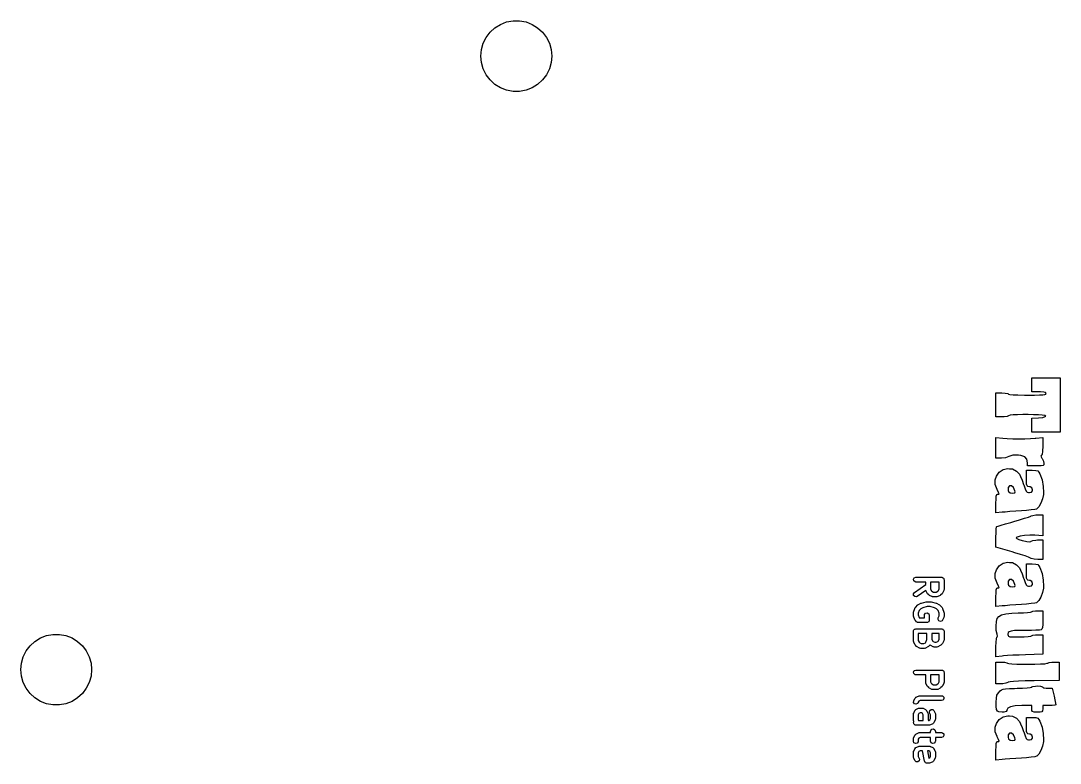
# Model space of a CAD drawing. Extents: x 2.46 to 9.92, y -4.54 to -2.21.
# Drawn here: x 8.644 to 9.915, y -3.114 to -2.207 of the extents above; entities that cross this region are included whole.
import ezdxf

# ---------------------------------------------------------------- set-up
doc = ezdxf.new("R2010")
doc.units = 0
doc.header["$MEASUREMENT"] = 0
doc.layers.add('BLACK', color=7, linetype='CONTINUOUS')

msp = doc.modelspace()

# ---------------------------------------------------------------- linework, layer by layer
at = {"layer": 'BLACK', "linetype": 'CONTINUOUS'}
for p, q in [((9.2307, -2.21123), (9.23815, -2.20835)), ((9.23815, -2.20835), (9.246, -2.20688)), ((9.246, -2.20688), (9.254, -2.20688)), ((9.254, -2.20688), (9.26185, -2.20835)), ((9.26185, -2.20835), (9.2693, -2.21123)), ((9.21318, -2.2272), (9.218, -2.22082)), ((9.218, -2.22082), (9.2239, -2.21544)), ((9.2239, -2.21544), (9.2307, -2.21123)), ((9.2693, -2.21123), (9.2761, -2.21544)), ((9.2761, -2.21544), (9.282, -2.22082)), ((9.282, -2.22082), (9.28682, -2.2272)), ((9.20743, -2.24204), (9.20962, -2.23436)), ((9.20962, -2.23436), (9.21318, -2.2272)), ((9.28682, -2.2272), (9.29038, -2.23436)), ((9.29038, -2.23436), (9.29257, -2.24204)), ((9.20669, -2.25), (9.20743, -2.24204)), ((9.29257, -2.24204), (9.29331, -2.25)), ((9.20743, -2.25796), (9.20669, -2.25)), ((9.20962, -2.26564), (9.20743, -2.25796)), ((9.29257, -2.25796), (9.29038, -2.26564)), ((9.29331, -2.25), (9.29257, -2.25796)), ((9.21318, -2.2728), (9.20962, -2.26564)), ((9.218, -2.27918), (9.21318, -2.2728)), ((9.28682, -2.2728), (9.282, -2.27918)), ((9.29038, -2.26564), (9.28682, -2.2728)), ((9.2239, -2.28456), (9.218, -2.27918)), ((9.2307, -2.28877), (9.2239, -2.28456)), ((9.2761, -2.28456), (9.2693, -2.28877)), ((9.282, -2.27918), (9.2761, -2.28456)), ((9.23815, -2.29165), (9.2307, -2.28877)), ((9.246, -2.29312), (9.23815, -2.29165)), ((9.254, -2.29312), (9.246, -2.29312)), ((9.26185, -2.29165), (9.254, -2.29312)), ((9.2693, -2.28877), (9.26185, -2.29165)), ((9.88033, -2.6518), (9.88033, -2.64314)), ((9.88033, -2.64314), (9.89764, -2.64314)), ((9.89764, -2.64314), (9.91495, -2.64314)), ((9.91495, -2.64314), (9.91495, -2.67643)), ((9.88033, -2.66045), (9.88033, -2.6518)), ((9.83638, -2.67643), (9.83638, -2.66178)), ((9.83638, -2.66178), (9.84363, -2.66178)), ((9.84363, -2.66178), (9.8478, -2.66201)), ((9.8478, -2.66201), (9.85079, -2.66259)), ((9.85079, -2.66259), (9.8517, -2.66312)), ((9.8517, -2.66312), (9.85331, -2.66361)), ((9.85331, -2.66361), (9.85729, -2.66401)), ((9.85729, -2.66401), (9.86331, -2.66429)), ((9.86331, -2.66429), (9.87109, -2.66443)), ((9.87109, -2.66443), (9.87508, -2.66445)), ((9.87508, -2.66445), (9.88345, -2.66442)), ((9.88898, -2.66045), (9.88033, -2.66045)), ((9.88345, -2.66442), (9.88951, -2.6643)), ((9.89095, -2.66047), (9.88898, -2.66045)), ((9.88951, -2.6643), (9.89361, -2.66408)), ((9.89499, -2.66071), (9.89095, -2.66047)), ((9.89361, -2.66408), (9.89609, -2.66371)), ((9.89706, -2.66133), (9.89499, -2.66071)), ((9.89609, -2.66371), (9.89732, -2.66317)), ((9.89764, -2.66245), (9.89706, -2.66133)), ((9.89732, -2.66317), (9.89764, -2.66245)), ((9.83638, -2.69108), (9.83638, -2.67643)), ((9.91495, -2.67643), (9.91495, -2.70972)), ((9.84363, -2.69108), (9.83638, -2.69108)), ((9.84654, -2.69097), (9.84363, -2.69108)), ((9.85001, -2.69049), (9.84654, -2.69097)), ((9.8517, -2.68975), (9.85001, -2.69049)), ((9.85178, -2.68965), (9.8517, -2.68975)), ((9.8537, -2.68912), (9.85178, -2.68965)), ((9.85756, -2.68873), (9.8537, -2.68912)), ((9.86287, -2.68847), (9.85756, -2.68873)), ((9.86911, -2.68834), (9.86287, -2.68847)), ((9.87576, -2.68834), (9.86911, -2.68834)), ((9.88231, -2.68846), (9.87576, -2.68834)), ((9.88033, -2.69254), (9.88854, -2.69214)), ((9.88033, -2.70113), (9.88033, -2.69254)), ((9.88826, -2.68869), (9.88231, -2.68846)), ((9.89308, -2.68905), (9.88826, -2.68869)), ((9.88854, -2.69214), (9.89356, -2.69164)), ((9.89627, -2.68951), (9.89308, -2.68905)), ((9.89356, -2.69164), (9.8966, -2.69075)), ((9.89731, -2.69008), (9.89627, -2.68951)), ((9.8966, -2.69075), (9.89731, -2.69008)), ((9.88033, -2.70972), (9.88033, -2.70113)), ((9.83638, -2.72891), (9.83638, -2.71614)), ((9.83638, -2.71614), (9.84471, -2.71702)), ((9.84471, -2.71702), (9.85011, -2.71743)), ((9.85011, -2.71743), (9.85687, -2.71774)), ((9.85687, -2.71774), (9.86371, -2.71789)), ((9.86371, -2.71789), (9.86501, -2.71789)), ((9.86501, -2.71789), (9.87171, -2.71779)), ((9.87171, -2.71779), (9.8786, -2.71751)), ((9.8786, -2.71751), (9.88438, -2.71711)), ((9.89764, -2.70972), (9.88033, -2.70972)), ((9.88438, -2.71711), (9.88532, -2.71702)), ((9.88532, -2.71702), (9.89364, -2.71614)), ((9.89364, -2.71614), (9.89364, -2.7268)), ((9.91495, -2.70972), (9.89764, -2.70972)), ((9.83638, -2.74168), (9.83638, -2.72891)), ((9.89364, -2.7268), (9.89344, -2.7331)), ((9.84217, -2.74168), (9.83638, -2.74168)), ((9.84315, -2.74165), (9.84217, -2.74168)), ((9.84806, -2.74093), (9.84315, -2.74165)), ((9.85227, -2.73953), (9.84806, -2.74093)), ((9.85719, -2.73805), (9.85227, -2.73953)), ((9.86382, -2.73797), (9.85719, -2.73805)), ((9.86687, -2.73836), (9.86382, -2.73797)), ((9.87152, -2.73997), (9.86687, -2.73836)), ((9.87412, -2.74288), (9.87152, -2.73997)), ((9.87496, -2.74734), (9.87412, -2.74288)), ((9.89206, -2.73799), (9.89137, -2.73911)), ((9.89137, -2.73911), (9.89265, -2.74161)), ((9.89283, -2.73685), (9.89206, -2.73799)), ((9.89265, -2.74161), (9.89273, -2.74172)), ((9.89273, -2.74172), (9.89441, -2.74515)), ((9.89344, -2.7331), (9.89283, -2.73685)), ((9.84041, -2.75853), (9.84521, -2.75542)), ((9.84521, -2.75542), (9.85077, -2.75412)), ((9.85077, -2.75412), (9.85313, -2.75436)), ((9.85313, -2.75436), (9.85645, -2.7547)), ((9.85645, -2.7547), (9.8616, -2.75721)), ((9.8616, -2.75721), (9.86513, -2.76098)), ((9.87367, -2.76622), (9.87367, -2.75632)), ((9.87367, -2.75632), (9.88084, -2.75632)), ((9.875, -2.751), (9.87496, -2.74734)), ((9.88499, -2.751), (9.875, -2.751)), ((9.88084, -2.75632), (9.88506, -2.75644)), ((9.88787, -2.75099), (9.88499, -2.751)), ((9.88506, -2.75644), (9.88748, -2.75706)), ((9.88748, -2.75706), (9.889, -2.75862)), ((9.89182, -2.75085), (9.88787, -2.75099)), ((9.89394, -2.75042), (9.89182, -2.75085)), ((9.89481, -2.74951), (9.89394, -2.75042)), ((9.89441, -2.74515), (9.89497, -2.74797)), ((9.89497, -2.74797), (9.89481, -2.74951)), ((9.83549, -2.76807), (9.837, -2.76342)), ((9.8355, -2.77362), (9.83549, -2.76807)), ((9.837, -2.76342), (9.84041, -2.75853)), ((9.86513, -2.76098), (9.86659, -2.76386)), ((9.86659, -2.76386), (9.86841, -2.76836)), ((9.86841, -2.76836), (9.87022, -2.77355)), ((9.87368, -2.76991), (9.87367, -2.76622)), ((9.87385, -2.77349), (9.87368, -2.76991)), ((9.889, -2.75862), (9.89014, -2.7608)), ((9.89014, -2.7608), (9.8927, -2.76794)), ((9.8927, -2.76794), (9.8943, -2.77598)), ((9.83772, -2.77963), (9.8355, -2.77362)), ((9.83782, -2.77982), (9.83772, -2.77963)), ((9.83955, -2.78328), (9.83782, -2.77982)), ((9.85313, -2.77541), (9.85125, -2.77736)), ((9.85125, -2.77736), (9.85141, -2.78089)), ((9.85141, -2.78089), (9.85184, -2.78218)), ((9.85184, -2.78218), (9.85376, -2.78381)), ((9.85525, -2.77541), (9.85313, -2.77541)), ((9.85776, -2.77744), (9.85525, -2.77541)), ((9.85963, -2.78129), (9.85776, -2.77744)), ((9.85929, -2.78403), (9.85998, -2.78285)), ((9.85998, -2.78285), (9.85963, -2.78129)), ((9.87022, -2.77355), (9.87035, -2.77394)), ((9.87035, -2.77394), (9.87198, -2.77886)), ((9.87198, -2.77886), (9.87326, -2.78176)), ((9.87326, -2.78176), (9.87456, -2.78316)), ((9.87437, -2.7754), (9.87385, -2.77349)), ((9.87546, -2.77622), (9.87437, -2.7754)), ((9.87733, -2.77654), (9.87546, -2.77622)), ((9.87814, -2.77666), (9.87733, -2.77654)), ((9.88041, -2.77773), (9.87814, -2.77666)), ((9.87996, -2.78322), (9.88093, -2.78152)), ((9.88099, -2.78029), (9.88041, -2.77773)), ((9.88093, -2.78152), (9.88099, -2.78029)), ((9.8943, -2.77598), (9.8947, -2.78359)), ((9.83638, -2.79706), (9.83647, -2.79137)), ((9.83647, -2.79137), (9.83677, -2.78787)), ((9.83677, -2.78787), (9.83738, -2.78611)), ((9.83738, -2.78611), (9.83837, -2.78562)), ((9.83837, -2.78562), (9.83838, -2.78562)), ((9.83838, -2.78562), (9.83977, -2.78556)), ((9.84018, -2.78499), (9.83955, -2.78328)), ((9.83977, -2.78556), (9.84018, -2.78499)), ((9.85376, -2.78381), (9.85659, -2.78429)), ((9.85659, -2.78429), (9.85929, -2.78403)), ((9.87456, -2.78316), (9.87625, -2.7836)), ((9.87625, -2.7836), (9.87721, -2.78362)), ((9.87721, -2.78362), (9.87996, -2.78322)), ((9.89335, -2.79136), (9.89133, -2.79672)), ((9.89454, -2.78575), (9.89335, -2.79136)), ((9.8947, -2.78359), (9.89454, -2.78575)), ((9.83638, -2.8085), (9.83638, -2.79706)), ((9.84404, -2.80766), (9.83638, -2.8085)), ((9.84751, -2.80733), (9.84404, -2.80766)), ((9.8535, -2.80683), (9.84751, -2.80733)), ((9.86052, -2.8063), (9.8535, -2.80683)), ((9.86768, -2.80582), (9.86052, -2.8063)), ((9.87388, -2.80536), (9.86768, -2.80582)), ((9.87956, -2.8048), (9.87388, -2.80536)), ((9.88382, -2.80422), (9.87956, -2.8048)), ((9.88604, -2.80371), (9.88382, -2.80422)), ((9.88626, -2.8036), (9.88604, -2.80371)), ((9.88884, -2.80106), (9.88626, -2.8036)), ((9.89133, -2.79672), (9.88884, -2.80106)), ((9.84791, -2.82196), (9.85439, -2.82008)), ((9.85439, -2.82008), (9.85836, -2.81895)), ((9.85836, -2.81895), (9.86531, -2.81692)), ((9.86531, -2.81692), (9.87138, -2.81505)), ((9.87138, -2.81505), (9.87609, -2.81351)), ((9.87609, -2.81351), (9.87897, -2.81243)), ((9.87897, -2.81243), (9.87959, -2.81209)), ((9.87959, -2.81209), (9.88159, -2.8114)), ((9.88159, -2.8114), (9.8852, -2.81098)), ((9.8852, -2.81098), (9.88725, -2.81092)), ((9.88725, -2.81092), (9.89364, -2.81092)), ((9.89364, -2.81092), (9.89364, -2.82376)), ((9.83638, -2.83802), (9.83649, -2.83259)), ((9.83649, -2.83259), (9.83676, -2.82825)), ((9.83676, -2.82825), (9.83715, -2.82565)), ((9.83715, -2.82565), (9.83738, -2.82518)), ((9.83738, -2.82518), (9.83895, -2.82464)), ((9.83895, -2.82464), (9.84261, -2.82352)), ((9.84261, -2.82352), (9.84791, -2.82196)), ((9.89364, -2.82376), (9.89364, -2.8366)), ((9.83638, -2.85031), (9.83638, -2.83802)), ((9.86222, -2.83825), (9.86126, -2.83889)), ((9.86126, -2.83889), (9.86187, -2.83968)), ((9.86187, -2.83968), (9.86452, -2.84085)), ((9.86607, -2.83695), (9.86222, -2.83825)), ((9.86452, -2.84085), (9.86864, -2.84216)), ((9.87149, -2.83604), (9.86607, -2.83695)), ((9.86864, -2.84216), (9.86897, -2.84225)), ((9.86897, -2.84225), (9.87412, -2.84349)), ((9.87773, -2.83562), (9.87149, -2.83604)), ((9.87412, -2.84349), (9.87733, -2.84381)), ((9.87733, -2.84381), (9.87911, -2.84327)), ((9.88403, -2.8358), (9.87773, -2.83562)), ((9.87911, -2.84327), (9.87932, -2.84309)), ((9.87932, -2.84309), (9.88149, -2.84217)), ((9.88149, -2.84217), (9.88523, -2.84162)), ((9.89364, -2.8366), (9.88403, -2.8358)), ((9.88523, -2.84162), (9.88725, -2.84154)), ((9.88725, -2.84154), (9.89364, -2.84154)), ((9.89364, -2.84154), (9.89364, -2.85353)), ((9.85603, -2.85605), (9.83638, -2.85031)), ((9.85941, -2.85706), (9.85603, -2.85605)), ((9.8662, -2.85916), (9.85941, -2.85706)), ((9.87202, -2.86108), (9.8662, -2.85916)), ((9.89364, -2.85353), (9.89364, -2.86551)), ((9.84041, -2.87305), (9.84521, -2.86993)), ((9.84521, -2.86993), (9.85077, -2.86863)), ((9.85077, -2.86863), (9.85313, -2.86888)), ((9.85313, -2.86888), (9.85645, -2.86922)), ((9.85645, -2.86922), (9.8616, -2.87173)), ((9.8616, -2.87173), (9.86513, -2.8755)), ((9.87633, -2.86264), (9.87202, -2.86108)), ((9.87367, -2.88074), (9.87367, -2.87084)), ((9.87367, -2.87084), (9.88084, -2.87084)), ((9.87861, -2.86365), (9.87633, -2.86264)), ((9.87946, -2.86409), (9.87861, -2.86365)), ((9.88319, -2.8651), (9.87946, -2.86409)), ((9.88084, -2.87084), (9.88506, -2.87095)), ((9.8876, -2.86551), (9.88319, -2.8651)), ((9.88506, -2.87095), (9.88748, -2.87158)), ((9.88748, -2.87158), (9.889, -2.87313)), ((9.89364, -2.86551), (9.8876, -2.86551)), ((9.83549, -2.88258), (9.837, -2.87793)), ((9.8355, -2.88814), (9.83549, -2.88258)), ((9.837, -2.87793), (9.84041, -2.87305)), ((9.86513, -2.8755), (9.86659, -2.87838)), ((9.86659, -2.87838), (9.86841, -2.88288)), ((9.86841, -2.88288), (9.87022, -2.88806)), ((9.87368, -2.88442), (9.87367, -2.88074)), ((9.87385, -2.88801), (9.87368, -2.88442)), ((9.889, -2.87313), (9.89014, -2.87531)), ((9.89014, -2.87531), (9.8927, -2.88245)), ((9.8927, -2.88245), (9.8943, -2.89049)), ((9.73552, -2.88955), (9.73653, -2.8878)), ((9.73587, -2.89154), (9.73552, -2.88955)), ((9.73742, -2.89284), (9.73587, -2.89154)), ((9.73653, -2.8878), (9.73843, -2.88711)), ((9.73674, -2.90564), (9.75047, -2.89603)), ((9.73843, -2.89302), (9.73742, -2.89284)), ((9.73843, -2.88711), (9.76993, -2.88711)), ((9.75047, -2.89302), (9.73843, -2.89302)), ((9.75047, -2.89603), (9.75047, -2.89302)), ((9.75638, -2.89302), (9.75638, -2.90137)), ((9.76697, -2.89302), (9.75638, -2.89302)), ((9.76697, -2.90137), (9.76697, -2.89302)), ((9.76993, -2.88711), (9.77031, -2.88718)), ((9.77031, -2.88718), (9.77044, -2.88716)), ((9.77044, -2.88716), (9.77055, -2.88722)), ((9.77055, -2.88722), (9.77093, -2.88729)), ((9.77093, -2.88729), (9.77152, -2.88778)), ((9.77152, -2.88778), (9.77219, -2.88817)), ((9.77219, -2.88817), (9.77228, -2.88842)), ((9.77228, -2.88842), (9.77248, -2.88859)), ((9.77248, -2.88859), (9.77262, -2.88934)), ((9.77262, -2.88934), (9.77288, -2.89006)), ((9.77288, -2.89006), (9.77288, -2.90206)), ((9.83772, -2.89414), (9.8355, -2.88814)), ((9.83782, -2.89434), (9.83772, -2.89414)), ((9.83955, -2.89779), (9.83782, -2.89434)), ((9.85313, -2.88992), (9.85125, -2.89188)), ((9.85125, -2.89188), (9.85141, -2.89541)), ((9.85141, -2.89541), (9.85184, -2.8967)), ((9.85184, -2.8967), (9.85376, -2.89833)), ((9.85525, -2.88992), (9.85313, -2.88992)), ((9.85776, -2.89195), (9.85525, -2.88992)), ((9.85963, -2.89581), (9.85776, -2.89195)), ((9.85998, -2.89736), (9.85963, -2.89581)), ((9.87022, -2.88806), (9.87035, -2.88845)), ((9.87035, -2.88845), (9.87198, -2.89337)), ((9.87198, -2.89337), (9.87326, -2.89627)), ((9.87326, -2.89627), (9.87456, -2.89767)), ((9.87437, -2.88991), (9.87385, -2.88801)), ((9.87546, -2.89074), (9.87437, -2.88991)), ((9.87733, -2.89106), (9.87546, -2.89074)), ((9.87814, -2.89117), (9.87733, -2.89106)), ((9.88041, -2.89225), (9.87814, -2.89117)), ((9.87996, -2.89773), (9.88093, -2.89604)), ((9.88099, -2.89481), (9.88041, -2.89225)), ((9.88093, -2.89604), (9.88099, -2.89481)), ((9.8943, -2.89049), (9.8947, -2.8981)), ((9.73558, -2.9073), (9.73674, -2.90564)), ((9.73575, -2.90931), (9.73558, -2.9073)), ((9.73718, -2.91074), (9.73575, -2.90931)), ((9.7507, -2.90308), (9.74012, -2.91048)), ((9.75079, -2.90338), (9.7507, -2.90308)), ((9.75229, -2.90638), (9.75079, -2.90338)), ((9.75233, -2.90643), (9.75229, -2.90638)), ((9.75284, -2.90715), (9.75233, -2.90643)), ((9.75434, -2.90865), (9.75284, -2.90715)), ((9.7544, -2.90868), (9.75434, -2.90865)), ((9.75511, -2.9092), (9.7544, -2.90868)), ((9.75811, -2.9107), (9.75511, -2.9092)), ((9.75638, -2.90137), (9.75735, -2.90331)), ((9.75735, -2.90331), (9.75818, -2.90413)), ((9.75818, -2.90413), (9.76012, -2.90511)), ((9.76012, -2.90511), (9.76323, -2.90511)), ((9.76323, -2.90511), (9.76518, -2.90413)), ((9.76518, -2.90413), (9.766, -2.90331)), ((9.76825, -2.9092), (9.76525, -2.9107)), ((9.766, -2.90331), (9.76697, -2.90137)), ((9.76829, -2.90916), (9.76825, -2.9092)), ((9.76901, -2.90865), (9.76829, -2.90916)), ((9.77051, -2.90715), (9.76901, -2.90865)), ((9.77054, -2.90709), (9.77051, -2.90715)), ((9.77107, -2.90638), (9.77054, -2.90709)), ((9.77257, -2.90338), (9.77107, -2.90638)), ((9.77259, -2.90321), (9.77257, -2.90338)), ((9.7727, -2.90307), (9.77259, -2.90321)), ((9.77288, -2.90206), (9.7727, -2.90307)), ((9.83638, -2.91157), (9.83647, -2.90588)), ((9.83647, -2.90588), (9.83677, -2.90238)), ((9.83677, -2.90238), (9.83738, -2.90062)), ((9.83738, -2.90062), (9.83837, -2.90013)), ((9.83837, -2.90013), (9.83838, -2.90013)), ((9.83838, -2.90013), (9.83977, -2.90008)), ((9.84018, -2.8995), (9.83955, -2.89779)), ((9.83977, -2.90008), (9.84018, -2.8995)), ((9.85376, -2.89833), (9.85659, -2.8988)), ((9.85659, -2.8988), (9.85929, -2.89854)), ((9.85929, -2.89854), (9.85998, -2.89736)), ((9.87456, -2.89767), (9.87625, -2.89811)), ((9.87625, -2.89811), (9.87721, -2.89814)), ((9.87721, -2.89814), (9.87996, -2.89773)), ((9.89335, -2.90587), (9.89133, -2.91124)), ((9.89454, -2.90027), (9.89335, -2.90587)), ((9.8947, -2.8981), (9.89454, -2.90027)), ((9.73919, -2.91091), (9.73718, -2.91074)), ((9.73784, -2.92397), (9.74084, -2.92097)), ((9.74012, -2.91048), (9.73919, -2.91091)), ((9.74084, -2.92097), (9.74156, -2.92047)), ((9.74156, -2.92047), (9.74161, -2.92042)), ((9.74161, -2.92042), (9.74461, -2.91892)), ((9.74461, -2.91892), (9.7451, -2.91877)), ((9.7451, -2.91877), (9.74521, -2.9187)), ((9.74521, -2.9187), (9.75121, -2.9172)), ((9.75121, -2.9172), (9.7518, -2.91715)), ((9.7518, -2.91715), (9.75193, -2.91711)), ((9.75193, -2.91711), (9.75643, -2.91711)), ((9.75643, -2.91711), (9.75701, -2.91721)), ((9.75701, -2.91721), (9.75714, -2.9172)), ((9.75714, -2.9172), (9.76314, -2.9187)), ((9.75828, -2.91072), (9.75811, -2.9107)), ((9.75842, -2.91084), (9.75828, -2.91072)), ((9.75943, -2.91101), (9.75842, -2.91084)), ((9.76393, -2.91101), (9.75943, -2.91101)), ((9.76314, -2.9187), (9.76361, -2.9189)), ((9.76361, -2.9189), (9.76375, -2.91892)), ((9.76375, -2.91892), (9.76675, -2.92042)), ((9.76409, -2.91095), (9.76393, -2.91101)), ((9.76426, -2.91099), (9.76409, -2.91095)), ((9.76525, -2.9107), (9.76426, -2.91099)), ((9.76675, -2.92042), (9.76746, -2.92094)), ((9.76746, -2.92094), (9.76751, -2.92097)), ((9.76751, -2.92097), (9.77051, -2.92397)), ((9.83638, -2.92302), (9.83638, -2.91157)), ((9.84404, -2.92218), (9.83638, -2.92302)), ((9.84751, -2.92184), (9.84404, -2.92218)), ((9.8535, -2.92134), (9.84751, -2.92184)), ((9.86052, -2.92081), (9.8535, -2.92134)), ((9.86768, -2.92033), (9.86052, -2.92081)), ((9.87388, -2.91987), (9.86768, -2.92033)), ((9.87956, -2.91931), (9.87388, -2.91987)), ((9.88382, -2.91874), (9.87956, -2.91931)), ((9.88604, -2.91822), (9.88382, -2.91874)), ((9.88626, -2.91811), (9.88604, -2.91822)), ((9.88884, -2.91557), (9.88626, -2.91811)), ((9.89133, -2.91124), (9.88884, -2.91557)), ((9.73548, -2.93056), (9.73563, -2.92969)), ((9.73548, -2.93356), (9.73548, -2.93056)), ((9.7355, -2.93362), (9.73548, -2.93356)), ((9.73563, -2.93449), (9.7355, -2.93362)), ((9.73563, -2.92962), (9.73713, -2.92513)), ((9.73563, -2.92969), (9.73563, -2.92962)), ((9.73713, -2.93899), (9.73563, -2.93449)), ((9.73713, -2.92513), (9.73762, -2.92422)), ((9.73762, -2.92422), (9.73777, -2.92413)), ((9.73777, -2.92413), (9.73784, -2.92397)), ((9.74251, -2.92765), (9.74138, -2.93104)), ((9.74138, -2.93104), (9.74138, -2.93308)), ((9.74138, -2.93308), (9.74251, -2.93646)), ((9.74468, -2.92549), (9.74251, -2.92765)), ((9.74696, -2.92435), (9.74468, -2.92549)), ((9.75229, -2.92301), (9.74696, -2.92435)), ((9.74897, -2.93356), (9.74915, -2.93255)), ((9.74897, -2.9366), (9.74897, -2.93356)), ((9.74915, -2.93255), (9.75045, -2.931)), ((9.75045, -2.931), (9.75244, -2.93065)), ((9.75606, -2.92301), (9.75229, -2.92301)), ((9.75244, -2.93065), (9.75419, -2.93166)), ((9.75419, -2.93166), (9.75488, -2.93356)), ((9.75488, -2.93356), (9.75488, -2.93956)), ((9.7614, -2.92435), (9.75606, -2.92301)), ((9.76368, -2.92549), (9.7614, -2.92435)), ((9.76584, -2.92765), (9.76368, -2.92549)), ((9.76578, -2.93674), (9.76697, -2.93436)), ((9.76697, -2.93104), (9.76584, -2.92765)), ((9.76697, -2.93436), (9.76697, -2.93104)), ((9.77051, -2.92397), (9.7711, -2.92481)), ((9.7711, -2.92481), (9.77112, -2.92499)), ((9.77112, -2.92499), (9.77123, -2.92513)), ((9.77123, -2.92513), (9.77273, -2.92962)), ((9.77288, -2.93506), (9.7727, -2.93607)), ((9.77273, -2.92962), (9.77286, -2.9305)), ((9.77286, -2.9305), (9.77288, -2.93056)), ((9.77288, -2.93056), (9.77288, -2.93506)), ((9.83778, -2.93769), (9.83973, -2.93492)), ((9.83973, -2.93492), (9.8432, -2.93292)), ((9.8432, -2.93292), (9.84849, -2.93161)), ((9.84849, -2.93161), (9.85588, -2.93092)), ((9.85588, -2.93092), (9.86356, -2.93076)), ((9.86356, -2.93076), (9.86999, -2.93065)), ((9.86999, -2.93065), (9.87516, -2.93034)), ((9.87516, -2.93034), (9.87855, -2.92988)), ((9.87855, -2.92988), (9.87966, -2.92943)), ((9.87966, -2.92943), (9.88137, -2.92865)), ((9.88137, -2.92865), (9.88479, -2.92817)), ((9.88479, -2.92817), (9.88706, -2.9281)), ((9.88706, -2.9281), (9.89364, -2.9281)), ((9.89364, -2.9281), (9.89364, -2.93927)), ((9.73724, -2.93913), (9.73713, -2.93899)), ((9.73725, -2.93931), (9.73724, -2.93913)), ((9.73784, -2.94015), (9.73725, -2.93931)), ((9.73934, -2.94165), (9.73784, -2.94015)), ((9.73992, -2.94192), (9.73934, -2.94165)), ((9.74042, -2.94233), (9.73992, -2.94192)), ((9.74105, -2.94244), (9.74042, -2.94233)), ((9.74117, -2.9425), (9.74105, -2.94244)), ((9.74125, -2.94248), (9.74117, -2.9425)), ((9.74143, -2.94251), (9.74125, -2.94248)), ((9.75193, -2.94251), (9.74143, -2.94251)), ((9.74251, -2.93646), (9.74265, -2.9366)), ((9.74265, -2.9366), (9.74897, -2.9366)), ((9.75265, -2.94225), (9.75193, -2.94251)), ((9.7534, -2.94211), (9.75265, -2.94225)), ((9.75357, -2.94191), (9.7534, -2.94211)), ((9.75383, -2.94182), (9.75357, -2.94191)), ((9.75421, -2.94116), (9.75383, -2.94182)), ((9.7547, -2.94057), (9.75421, -2.94116)), ((9.75477, -2.94018), (9.7547, -2.94057)), ((9.75484, -2.94007), (9.75477, -2.94018)), ((9.75488, -2.93956), (9.75481, -2.93994)), ((9.75481, -2.93994), (9.75484, -2.94007)), ((9.76555, -2.93874), (9.76578, -2.93674)), ((9.76667, -2.94043), (9.76555, -2.93874)), ((9.7686, -2.94101), (9.76667, -2.94043)), ((9.77046, -2.9402), (9.7686, -2.94101)), ((9.77107, -2.93938), (9.77046, -2.9402)), ((9.77257, -2.93638), (9.77107, -2.93938)), ((9.77259, -2.9362), (9.77257, -2.93638)), ((9.7727, -2.93607), (9.77259, -2.9362)), ((9.83651, -2.9468), (9.8369, -2.94137)), ((9.83677, -2.95233), (9.83651, -2.9468)), ((9.8369, -2.94137), (9.83778, -2.93769)), ((9.89354, -2.945), (9.89319, -2.94858)), ((9.89364, -2.93927), (9.89354, -2.945)), ((8.6682, -2.96123), (8.67565, -2.95835)), ((8.67565, -2.95835), (8.6835, -2.95688)), ((8.6835, -2.95688), (8.6915, -2.95688)), ((8.6915, -2.95688), (8.69935, -2.95835)), ((8.69935, -2.95835), (8.7068, -2.96123)), ((9.73548, -2.95306), (9.73554, -2.95267)), ((9.73548, -2.96505), (9.73548, -2.95306)), ((9.73552, -2.95254), (9.73559, -2.95243)), ((9.73554, -2.95267), (9.73552, -2.95254)), ((9.73559, -2.95243), (9.73565, -2.95205)), ((9.73565, -2.95205), (9.73615, -2.95146)), ((9.73615, -2.95146), (9.73653, -2.95079)), ((9.73653, -2.95079), (9.73678, -2.9507)), ((9.73678, -2.9507), (9.73695, -2.9505)), ((9.73695, -2.9505), (9.73771, -2.95037)), ((9.73771, -2.95037), (9.73843, -2.9501)), ((9.73843, -2.9501), (9.76993, -2.9501)), ((9.74138, -2.95601), (9.74138, -2.96436)), ((9.75197, -2.95601), (9.74138, -2.95601)), ((9.75197, -2.96308), (9.75197, -2.95601)), ((9.75788, -2.95601), (9.75788, -2.96286)), ((9.76697, -2.95601), (9.75788, -2.95601)), ((9.76697, -2.96286), (9.76697, -2.95601)), ((9.76993, -2.9501), (9.77031, -2.95017)), ((9.77031, -2.95017), (9.77044, -2.95015)), ((9.77044, -2.95015), (9.77055, -2.95021)), ((9.77055, -2.95021), (9.77093, -2.95028)), ((9.77093, -2.95028), (9.77152, -2.95077)), ((9.77152, -2.95077), (9.77219, -2.95116)), ((9.77219, -2.95116), (9.77228, -2.95141)), ((9.77228, -2.95141), (9.77248, -2.95158)), ((9.77248, -2.95158), (9.77262, -2.95234)), ((9.77262, -2.95234), (9.77288, -2.95306)), ((9.77288, -2.95306), (9.77288, -2.96355)), ((9.83768, -2.95664), (9.83677, -2.95233)), ((9.83688, -2.96243), (9.83743, -2.96026)), ((9.83743, -2.96026), (9.83768, -2.96005)), ((9.83831, -2.95899), (9.83768, -2.95664)), ((9.83768, -2.96005), (9.83831, -2.95899)), ((9.85104, -2.95645), (9.85103, -2.95688)), ((9.85103, -2.95688), (9.85113, -2.9583)), ((9.85143, -2.95479), (9.85104, -2.95645)), ((9.85113, -2.9583), (9.85172, -2.95921)), ((9.85266, -2.95361), (9.85143, -2.95479)), ((9.85172, -2.95921), (9.8533, -2.95974)), ((9.85509, -2.95283), (9.85266, -2.95361)), ((9.8533, -2.95974), (9.85633, -2.95998)), ((9.85908, -2.95237), (9.85509, -2.95283)), ((9.85633, -2.95998), (9.86129, -2.96005)), ((9.865, -2.95215), (9.85908, -2.95237)), ((9.86129, -2.96005), (9.86493, -2.96005)), ((9.86493, -2.96005), (9.87094, -2.95993)), ((9.87323, -2.95208), (9.865, -2.95215)), ((9.87094, -2.95993), (9.87576, -2.9596)), ((9.87966, -2.95201), (9.87323, -2.95208)), ((9.87576, -2.9596), (9.87884, -2.95911)), ((9.87884, -2.95911), (9.87966, -2.95872)), ((9.88527, -2.95183), (9.87966, -2.95201)), ((9.87966, -2.95872), (9.88137, -2.95795)), ((9.88137, -2.95795), (9.88479, -2.95747)), ((9.88479, -2.95747), (9.88706, -2.95739)), ((9.88943, -2.95157), (9.88527, -2.95183)), ((9.88706, -2.95739), (9.89364, -2.95739)), ((9.89154, -2.95126), (9.88943, -2.95157)), ((9.89248, -2.95051), (9.89154, -2.95126)), ((9.89319, -2.94858), (9.89248, -2.95051)), ((9.89364, -2.95739), (9.89364, -2.96931)), ((8.65068, -2.9772), (8.6555, -2.97082)), ((8.6555, -2.97082), (8.6614, -2.96544)), ((8.6614, -2.96544), (8.6682, -2.96123)), ((8.7068, -2.96123), (8.7136, -2.96544)), ((8.7136, -2.96544), (8.7195, -2.97082)), ((8.7195, -2.97082), (8.72432, -2.9772)), ((9.73554, -2.96522), (9.73548, -2.96505)), ((9.7355, -2.96539), (9.73554, -2.96522)), ((9.73579, -2.96637), (9.7355, -2.96539)), ((9.73729, -2.96937), (9.73579, -2.96637)), ((9.73733, -2.96942), (9.73729, -2.96937)), ((9.73784, -2.97014), (9.73733, -2.96942)), ((9.73934, -2.97164), (9.73784, -2.97014)), ((9.7394, -2.97167), (9.73934, -2.97164)), ((9.74011, -2.97219), (9.7394, -2.97167)), ((9.74311, -2.97369), (9.74011, -2.97219)), ((9.74138, -2.96436), (9.74236, -2.9663)), ((9.74236, -2.9663), (9.74318, -2.96713)), ((9.74318, -2.96713), (9.74513, -2.9681)), ((9.74513, -2.9681), (9.74823, -2.9681)), ((9.74823, -2.9681), (9.75018, -2.96713)), ((9.75018, -2.96713), (9.75085, -2.96646)), ((9.75325, -2.97219), (9.75025, -2.97369)), ((9.75085, -2.96646), (9.75197, -2.96308)), ((9.75329, -2.97215), (9.75325, -2.97219)), ((9.75402, -2.97164), (9.75329, -2.97215)), ((9.75551, -2.97014), (9.75402, -2.97164)), ((9.75559, -2.96998), (9.75551, -2.97014)), ((9.75564, -2.96995), (9.75559, -2.96998)), ((9.75584, -2.97014), (9.75564, -2.96995)), ((9.7559, -2.97017), (9.75584, -2.97014)), ((9.75661, -2.9707), (9.7559, -2.97017)), ((9.75961, -2.97219), (9.75661, -2.9707)), ((9.75788, -2.96286), (9.75885, -2.96481)), ((9.75885, -2.96481), (9.75968, -2.96563)), ((9.75978, -2.97221), (9.75961, -2.97219)), ((9.75968, -2.96563), (9.76162, -2.9666)), ((9.75992, -2.97233), (9.75978, -2.97221)), ((9.76093, -2.97251), (9.75992, -2.97233)), ((9.76393, -2.97251), (9.76093, -2.97251)), ((9.76162, -2.9666), (9.76323, -2.9666)), ((9.76323, -2.9666), (9.76518, -2.96563)), ((9.76409, -2.97245), (9.76393, -2.97251)), ((9.76426, -2.97249), (9.76409, -2.97245)), ((9.76525, -2.97219), (9.76426, -2.97249)), ((9.76518, -2.96563), (9.766, -2.96481)), ((9.76825, -2.9707), (9.76525, -2.97219)), ((9.766, -2.96481), (9.76697, -2.96286)), ((9.76829, -2.97065), (9.76825, -2.9707)), ((9.76901, -2.97014), (9.76829, -2.97065)), ((9.77051, -2.96864), (9.76901, -2.97014)), ((9.77054, -2.96858), (9.77051, -2.96864)), ((9.77107, -2.96787), (9.77054, -2.96858)), ((9.77257, -2.96488), (9.77107, -2.96787)), ((9.77259, -2.9647), (9.77257, -2.96488)), ((9.7727, -2.96456), (9.77259, -2.9647)), ((9.77288, -2.96355), (9.7727, -2.96456)), ((9.83638, -2.97216), (9.83652, -2.96657)), ((9.83638, -2.98427), (9.83638, -2.97216)), ((9.83652, -2.96657), (9.83688, -2.96243)), ((9.89364, -2.96931), (9.89364, -2.98123)), ((8.64493, -2.99204), (8.64712, -2.98436)), ((8.64712, -2.98436), (8.65068, -2.9772)), ((8.72432, -2.9772), (8.72788, -2.98436)), ((8.72788, -2.98436), (8.73007, -2.99204)), ((9.74328, -2.97371), (9.74311, -2.97369)), ((9.74342, -2.97383), (9.74328, -2.97371)), ((9.74443, -2.97401), (9.74342, -2.97383)), ((9.74893, -2.97401), (9.74443, -2.97401)), ((9.74909, -2.97395), (9.74893, -2.97401)), ((9.74927, -2.97399), (9.74909, -2.97395)), ((9.75025, -2.97369), (9.74927, -2.97399)), ((9.84404, -2.98338), (9.83638, -2.98427)), ((9.84547, -2.98324), (9.84404, -2.98338)), ((9.85046, -2.98287), (9.84547, -2.98324)), ((9.85711, -2.9825), (9.85046, -2.98287)), ((9.86475, -2.98215), (9.85711, -2.9825)), ((9.87267, -2.98187), (9.86475, -2.98215)), ((9.89364, -2.98123), (9.87267, -2.98187)), ((8.64419, -3), (8.64493, -2.99204)), ((8.73007, -2.99204), (8.73081, -3)), ((9.83638, -3.00399), (9.83638, -2.99068)), ((9.83638, -2.99068), (9.84296, -2.99068)), ((9.84296, -2.99068), (9.84694, -2.99093)), ((9.84694, -2.99093), (9.8497, -2.99156)), ((9.8497, -2.99156), (9.85037, -2.99201)), ((9.85037, -2.99201), (9.85198, -2.9925)), ((9.85198, -2.9925), (9.85597, -2.99289)), ((9.85597, -2.99289), (9.86206, -2.99317)), ((9.86206, -2.99317), (9.86995, -2.99332)), ((9.86995, -2.99332), (9.875, -2.99334)), ((9.875, -2.99334), (9.88378, -2.99327)), ((9.88378, -2.99327), (9.8909, -2.99306)), ((9.8909, -2.99306), (9.89609, -2.99273)), ((9.89609, -2.99273), (9.89905, -2.99229)), ((9.89905, -2.99229), (9.89963, -2.99201)), ((9.89963, -2.99201), (9.90134, -2.99124)), ((9.90134, -2.99124), (9.90477, -2.99076)), ((9.90477, -2.99076), (9.90704, -2.99068)), ((9.90704, -2.99068), (9.91362, -2.99068)), ((9.91362, -2.99068), (9.91362, -3.00191)), ((8.64493, -3.00796), (8.64419, -3)), ((8.64712, -3.01564), (8.64493, -3.00796)), ((8.73007, -3.00796), (8.72788, -3.01564)), ((8.73081, -3), (8.73007, -3.00796)), ((9.73552, -3.00294), (9.73653, -3.00119)), ((9.73587, -3.00493), (9.73552, -3.00294)), ((9.73742, -3.00622), (9.73587, -3.00493)), ((9.73653, -3.00119), (9.73843, -3.0005)), ((9.73843, -3.0064), (9.73742, -3.00622)), ((9.73843, -3.0005), (9.76993, -3.0005)), ((9.75047, -3.0064), (9.73843, -3.0064)), ((9.75047, -3.01545), (9.75047, -3.0064)), ((9.75638, -3.0064), (9.75638, -3.01475)), ((9.76697, -3.0064), (9.75638, -3.0064)), ((9.76697, -3.01475), (9.76697, -3.0064)), ((9.76993, -3.0005), (9.77031, -3.00056)), ((9.77031, -3.00056), (9.77044, -3.00054)), ((9.77044, -3.00054), (9.77055, -3.00061)), ((9.77055, -3.00061), (9.77093, -3.00067)), ((9.77093, -3.00067), (9.77152, -3.00117)), ((9.77152, -3.00117), (9.77219, -3.00155)), ((9.77219, -3.00155), (9.77228, -3.0018)), ((9.77228, -3.0018), (9.77248, -3.00197)), ((9.77248, -3.00197), (9.77262, -3.00273)), ((9.77262, -3.00273), (9.77288, -3.00345)), ((9.77288, -3.00345), (9.77288, -3.01545)), ((9.83638, -3.01731), (9.83638, -3.00399)), ((9.91362, -3.00191), (9.91362, -3.01314)), ((8.65068, -3.0228), (8.64712, -3.01564)), ((8.6555, -3.02918), (8.65068, -3.0228)), ((8.72432, -3.0228), (8.7195, -3.02918)), ((8.72788, -3.01564), (8.72432, -3.0228)), ((9.75053, -3.01561), (9.75047, -3.01545)), ((9.75049, -3.01579), (9.75053, -3.01561)), ((9.75079, -3.01677), (9.75049, -3.01579)), ((9.75229, -3.01977), (9.75079, -3.01677)), ((9.75233, -3.01981), (9.75229, -3.01977)), ((9.75284, -3.02054), (9.75233, -3.01981)), ((9.75434, -3.02204), (9.75284, -3.02054)), ((9.7544, -3.02206), (9.75434, -3.02204)), ((9.75511, -3.02259), (9.7544, -3.02206)), ((9.75811, -3.02409), (9.75511, -3.02259)), ((9.75638, -3.01475), (9.75735, -3.0167)), ((9.75735, -3.0167), (9.75818, -3.01752)), ((9.75828, -3.02411), (9.75811, -3.02409)), ((9.75818, -3.01752), (9.76012, -3.01849)), ((9.75842, -3.02422), (9.75828, -3.02411)), ((9.75943, -3.0244), (9.75842, -3.02422)), ((9.76393, -3.0244), (9.75943, -3.0244)), ((9.76012, -3.01849), (9.76323, -3.01849)), ((9.76323, -3.01849), (9.76518, -3.01752)), ((9.76409, -3.02434), (9.76393, -3.0244)), ((9.76426, -3.02438), (9.76409, -3.02434)), ((9.76525, -3.02409), (9.76426, -3.02438)), ((9.76518, -3.01752), (9.766, -3.0167)), ((9.76825, -3.02259), (9.76525, -3.02409)), ((9.766, -3.0167), (9.76697, -3.01475)), ((9.76829, -3.02254), (9.76825, -3.02259)), ((9.76901, -3.02204), (9.76829, -3.02254)), ((9.77051, -3.02054), (9.76901, -3.02204)), ((9.77054, -3.02048), (9.77051, -3.02054)), ((9.77107, -3.01977), (9.77054, -3.02048)), ((9.77257, -3.01677), (9.77107, -3.01977)), ((9.77259, -3.01659), (9.77257, -3.01677)), ((9.7727, -3.01646), (9.77259, -3.01659)), ((9.77288, -3.01545), (9.7727, -3.01646)), ((9.84278, -3.01731), (9.83638, -3.01731)), ((9.84479, -3.01723), (9.84278, -3.01731)), ((9.84322, -3.02486), (9.84524, -3.02408)), ((9.84858, -3.01664), (9.84479, -3.01723)), ((9.84524, -3.02408), (9.84826, -3.02354)), ((9.84826, -3.02354), (9.85277, -3.02319)), ((9.85083, -3.01565), (9.84858, -3.01664)), ((9.85134, -3.01534), (9.85083, -3.01565)), ((9.85361, -3.0148), (9.85134, -3.01534)), ((9.85277, -3.02319), (9.85925, -3.02293)), ((9.85771, -3.01436), (9.85361, -3.0148)), ((9.86384, -3.01402), (9.85771, -3.01436)), ((9.85925, -3.02293), (9.86249, -3.02284)), ((9.86249, -3.02284), (9.86903, -3.02258)), ((9.87222, -3.01375), (9.86384, -3.01402)), ((9.86903, -3.02258), (9.8745, -3.02221)), ((9.88305, -3.01356), (9.87222, -3.01375)), ((9.8745, -3.02221), (9.8784, -3.02177)), ((9.8784, -3.02177), (9.88024, -3.02129)), ((9.88024, -3.02129), (9.88033, -3.02117)), ((9.88033, -3.02117), (9.88152, -3.02049)), ((9.88152, -3.02049), (9.88459, -3.02005)), ((9.91362, -3.01314), (9.88305, -3.01356)), ((9.88459, -3.02005), (9.88698, -3.01997)), ((9.88698, -3.01997), (9.89078, -3.02021)), ((9.89078, -3.02021), (9.89319, -3.02083)), ((9.89319, -3.02083), (9.89364, -3.0213)), ((9.89364, -3.0213), (9.89483, -3.02211)), ((9.89483, -3.02211), (9.89782, -3.02259)), ((9.89782, -3.02259), (9.89939, -3.02264)), ((9.89939, -3.02264), (9.90514, -3.02264)), ((9.90514, -3.02264), (9.9074, -3.03229)), ((8.6614, -3.03456), (8.6555, -3.02918)), ((8.6682, -3.03877), (8.6614, -3.03456)), ((8.7136, -3.03456), (8.7068, -3.03877)), ((8.7195, -3.02918), (8.7136, -3.03456)), ((9.73579, -3.03812), (9.73729, -3.03512)), ((9.73729, -3.03512), (9.7379, -3.0343)), ((9.7379, -3.0343), (9.7383, -3.03413)), ((9.7383, -3.03413), (9.73861, -3.0338)), ((9.73861, -3.0338), (9.74161, -3.0323)), ((9.74161, -3.0323), (9.74259, -3.03201)), ((9.74259, -3.03201), (9.74276, -3.03205)), ((9.74276, -3.03205), (9.74293, -3.03199)), ((9.74293, -3.03199), (9.76993, -3.03199)), ((9.76993, -3.03199), (9.77093, -3.03217)), ((9.77093, -3.03217), (9.77248, -3.03347)), ((9.77283, -3.03546), (9.77182, -3.03721)), ((9.77248, -3.03347), (9.77283, -3.03546)), ((9.83652, -3.03977), (9.83686, -3.03485)), ((9.83686, -3.03485), (9.83763, -3.03133)), ((9.83763, -3.03133), (9.83764, -3.03129)), ((9.83764, -3.03129), (9.83945, -3.02841)), ((9.83945, -3.02841), (9.84169, -3.02597)), ((9.84169, -3.02597), (9.84322, -3.02486)), ((9.9074, -3.03229), (9.90849, -3.03709)), ((9.90849, -3.03709), (9.90928, -3.04085)), ((8.67565, -3.04165), (8.6682, -3.03877)), ((8.6835, -3.04312), (8.67565, -3.04165)), ((8.6915, -3.04312), (8.6835, -3.04312)), ((8.69935, -3.04165), (8.6915, -3.04312)), ((8.7068, -3.03877), (8.69935, -3.04165)), ((9.73556, -3.04013), (9.73579, -3.03812)), ((9.73667, -3.04182), (9.73556, -3.04013)), ((9.73861, -3.04239), (9.73667, -3.04182)), ((9.73729, -3.05012), (9.7379, -3.0493)), ((9.7379, -3.0493), (9.7383, -3.04912)), ((9.7383, -3.04912), (9.73861, -3.0488)), ((9.74046, -3.04159), (9.73861, -3.04239)), ((9.73861, -3.0488), (9.74161, -3.0473)), ((9.74107, -3.04077), (9.74046, -3.04159)), ((9.74213, -3.03865), (9.74107, -3.04077)), ((9.74161, -3.0473), (9.74259, -3.04701)), ((9.74363, -3.0379), (9.74213, -3.03865)), ((9.74259, -3.04701), (9.74276, -3.04705)), ((9.74276, -3.04705), (9.74293, -3.04699)), ((9.74293, -3.04699), (9.74593, -3.04699)), ((9.76993, -3.0379), (9.74363, -3.0379)), ((9.74593, -3.04699), (9.74694, -3.04717)), ((9.74694, -3.04717), (9.74707, -3.04728)), ((9.74707, -3.04728), (9.74725, -3.0473)), ((9.74725, -3.0473), (9.75025, -3.0488)), ((9.75025, -3.0488), (9.75107, -3.04941)), ((9.75107, -3.04941), (9.75125, -3.04982)), ((9.75125, -3.04982), (9.75157, -3.05012)), ((9.75499, -3.05178), (9.75546, -3.04982)), ((9.75546, -3.04982), (9.75708, -3.04861)), ((9.75708, -3.04861), (9.7591, -3.04873)), ((9.7591, -3.04873), (9.76057, -3.05012)), ((9.77182, -3.03721), (9.76993, -3.0379)), ((9.83663, -3.04487), (9.83652, -3.03977)), ((9.83722, -3.04893), (9.83663, -3.04487)), ((9.83813, -3.05081), (9.83722, -3.04893)), ((9.84971, -3.04971), (9.8497, -3.05001)), ((9.85092, -3.04711), (9.84971, -3.04971)), ((9.85427, -3.04532), (9.85092, -3.04711)), ((9.85991, -3.04428), (9.85427, -3.04532)), ((9.86797, -3.04394), (9.85991, -3.04428)), ((9.88033, -3.04394), (9.86797, -3.04394)), ((9.88033, -3.04794), (9.88033, -3.04394)), ((9.8804, -3.04991), (9.88033, -3.04794)), ((9.89364, -3.04794), (9.8935, -3.0503)), ((9.90163, -3.04394), (9.89364, -3.04394)), ((9.89364, -3.04394), (9.89364, -3.04794)), ((9.90527, -3.04383), (9.90163, -3.04394)), ((9.90842, -3.04347), (9.90527, -3.04383)), ((9.90964, -3.04294), (9.90842, -3.04347)), ((9.90928, -3.04085), (9.90963, -3.04285)), ((9.90963, -3.04285), (9.90964, -3.04294)), ((9.73548, -3.05444), (9.73565, -3.05343)), ((9.73548, -3.06194), (9.73548, -3.05444)), ((9.73554, -3.06211), (9.73548, -3.06194)), ((9.7355, -3.06228), (9.73554, -3.06211)), ((9.73579, -3.06326), (9.7355, -3.06228)), ((9.73565, -3.05343), (9.73577, -3.0533)), ((9.73577, -3.0533), (9.73579, -3.05312)), ((9.73579, -3.05312), (9.73729, -3.05012)), ((9.74213, -3.05364), (9.74138, -3.05514)), ((9.74138, -3.05514), (9.74138, -3.06125)), ((9.74138, -3.06125), (9.74175, -3.06199)), ((9.74175, -3.06199), (9.74749, -3.06199)), ((9.74363, -3.0529), (9.74213, -3.05364)), ((9.74523, -3.0529), (9.74363, -3.0529)), ((9.74673, -3.05364), (9.74523, -3.0529)), ((9.74747, -3.05514), (9.74673, -3.05364)), ((9.74747, -3.06194), (9.74747, -3.05514)), ((9.74749, -3.06199), (9.74747, -3.06194)), ((9.75157, -3.05012), (9.75307, -3.05312)), ((9.75307, -3.05312), (9.75336, -3.05411)), ((9.75336, -3.05411), (9.75332, -3.05428)), ((9.75332, -3.05428), (9.75338, -3.05444)), ((9.75338, -3.05444), (9.75338, -3.06125)), ((9.75338, -3.06125), (9.75375, -3.06199)), ((9.75375, -3.06199), (9.75423, -3.06199)), ((9.75423, -3.06199), (9.75573, -3.06124)), ((9.75529, -3.05276), (9.75499, -3.05178)), ((9.75647, -3.05514), (9.75529, -3.05276)), ((9.75573, -3.06124), (9.75647, -3.05975)), ((9.75647, -3.05975), (9.75647, -3.05514)), ((9.76057, -3.05012), (9.76207, -3.05312)), ((9.76207, -3.06176), (9.76057, -3.06476)), ((9.76207, -3.05312), (9.76236, -3.05411)), ((9.76209, -3.06159), (9.76207, -3.06176)), ((9.7622, -3.06145), (9.76209, -3.06159)), ((9.76238, -3.06044), (9.7622, -3.06145)), ((9.76236, -3.05411), (9.76232, -3.05428)), ((9.76232, -3.05428), (9.76238, -3.05444)), ((9.76238, -3.05444), (9.76238, -3.06044)), ((9.837, -3.06568), (9.84041, -3.0608)), ((9.84008, -3.05171), (9.83813, -3.05081)), ((9.84386, -3.05193), (9.84008, -3.05171)), ((9.84041, -3.0608), (9.84521, -3.05768)), ((9.84585, -3.05188), (9.84386, -3.05193)), ((9.84521, -3.05768), (9.85077, -3.05638)), ((9.8488, -3.05131), (9.84585, -3.05188)), ((9.8497, -3.05001), (9.8488, -3.05131)), ((9.85077, -3.05638), (9.85313, -3.05663)), ((9.85313, -3.05663), (9.85645, -3.05697)), ((9.85645, -3.05697), (9.8616, -3.05948)), ((9.8616, -3.05948), (9.86513, -3.06325)), ((9.87367, -3.06849), (9.87367, -3.05859)), ((9.87367, -3.05859), (9.88084, -3.05859)), ((9.88108, -3.05131), (9.8804, -3.04991)), ((9.88084, -3.05859), (9.88506, -3.0587)), ((9.88304, -3.05184), (9.88108, -3.05131)), ((9.88698, -3.05193), (9.88304, -3.05184)), ((9.88506, -3.0587), (9.88748, -3.05933)), ((9.89027, -3.05189), (9.88698, -3.05193)), ((9.88748, -3.05933), (9.889, -3.06088)), ((9.889, -3.06088), (9.89014, -3.06306)), ((9.8926, -3.05148), (9.89027, -3.05189)), ((9.8935, -3.0503), (9.8926, -3.05148)), ((9.73552, -3.06443), (9.73598, -3.06364)), ((9.73587, -3.06642), (9.73552, -3.06443)), ((9.73598, -3.06364), (9.73579, -3.06326)), ((9.73742, -3.06772), (9.73587, -3.06642)), ((9.73843, -3.06789), (9.73742, -3.06772)), ((9.75493, -3.06789), (9.73843, -3.06789)), ((9.75509, -3.06783), (9.75493, -3.06789)), ((9.75526, -3.06788), (9.75509, -3.06783)), ((9.75625, -3.06758), (9.75526, -3.06788)), ((9.75925, -3.06608), (9.75625, -3.06758)), ((9.75647, -3.07544), (9.75665, -3.07443)), ((9.75665, -3.07443), (9.75795, -3.07288)), ((9.75795, -3.07288), (9.75994, -3.07253)), ((9.75955, -3.06576), (9.75925, -3.06608)), ((9.75996, -3.06559), (9.75955, -3.06576)), ((9.75994, -3.07253), (9.76169, -3.07354)), ((9.76057, -3.06476), (9.75996, -3.06559)), ((9.76169, -3.07354), (9.76238, -3.07544)), ((9.83549, -3.07033), (9.837, -3.06568)), ((9.8355, -3.07589), (9.83549, -3.07033)), ((9.86513, -3.06325), (9.86659, -3.06613)), ((9.86659, -3.06613), (9.86841, -3.07063)), ((9.86841, -3.07063), (9.87022, -3.07581)), ((9.87368, -3.07217), (9.87367, -3.06849)), ((9.87385, -3.07576), (9.87368, -3.07217)), ((9.89014, -3.06306), (9.8927, -3.0702)), ((9.8927, -3.0702), (9.8943, -3.07824)), ((9.73548, -3.08444), (9.73565, -3.08343)), ((9.73548, -3.08744), (9.73548, -3.08444)), ((9.73617, -3.08934), (9.73548, -3.08744)), ((9.73565, -3.08343), (9.73577, -3.08329)), ((9.73577, -3.08329), (9.73579, -3.08312)), ((9.73579, -3.08312), (9.73729, -3.08012)), ((9.73729, -3.08012), (9.7379, -3.0793)), ((9.7379, -3.0793), (9.7383, -3.07912)), ((9.7383, -3.07912), (9.73861, -3.0788)), ((9.73861, -3.0788), (9.74161, -3.0773)), ((9.74138, -3.08744), (9.7412, -3.08845)), ((9.74213, -3.08364), (9.74138, -3.08514)), ((9.74138, -3.08514), (9.74138, -3.08744)), ((9.74161, -3.0773), (9.74259, -3.07701)), ((9.74363, -3.08289), (9.74213, -3.08364)), ((9.74259, -3.07701), (9.74276, -3.07705)), ((9.74276, -3.07705), (9.74293, -3.07699)), ((9.74293, -3.07699), (9.75647, -3.07699)), ((9.75647, -3.08289), (9.74363, -3.08289)), ((9.75647, -3.07699), (9.75647, -3.07544)), ((9.75647, -3.08744), (9.75647, -3.08289)), ((9.75716, -3.08934), (9.75647, -3.08744)), ((9.76238, -3.08744), (9.7622, -3.08845)), ((9.76238, -3.07544), (9.76238, -3.07699)), ((9.76238, -3.07699), (9.76993, -3.07699)), ((9.76993, -3.08289), (9.76238, -3.08289)), ((9.76238, -3.08289), (9.76238, -3.08744)), ((9.76993, -3.07699), (9.77093, -3.07717)), ((9.77182, -3.0822), (9.76993, -3.08289)), ((9.77093, -3.07717), (9.77248, -3.07846)), ((9.77283, -3.08045), (9.77182, -3.0822)), ((9.77248, -3.07846), (9.77283, -3.08045)), ((9.83772, -3.08189), (9.8355, -3.07589)), ((9.83738, -3.08837), (9.83837, -3.08788)), ((9.83782, -3.08209), (9.83772, -3.08189)), ((9.83955, -3.08554), (9.83782, -3.08209)), ((9.83837, -3.08788), (9.83838, -3.08788)), ((9.83838, -3.08788), (9.83977, -3.08783)), ((9.84018, -3.08725), (9.83955, -3.08554)), ((9.83977, -3.08783), (9.84018, -3.08725)), ((9.85313, -3.07767), (9.85125, -3.07963)), ((9.85125, -3.07963), (9.85141, -3.08316)), ((9.85141, -3.08316), (9.85184, -3.08445)), ((9.85184, -3.08445), (9.85376, -3.08607)), ((9.85525, -3.07767), (9.85313, -3.07767)), ((9.85376, -3.08607), (9.85659, -3.08655)), ((9.85776, -3.0797), (9.85525, -3.07767)), ((9.85659, -3.08655), (9.85929, -3.08629)), ((9.85963, -3.08356), (9.85776, -3.0797)), ((9.85929, -3.08629), (9.85998, -3.08511)), ((9.85998, -3.08511), (9.85963, -3.08356)), ((9.87022, -3.07581), (9.87035, -3.0762)), ((9.87035, -3.0762), (9.87198, -3.08112)), ((9.87198, -3.08112), (9.87326, -3.08402)), ((9.87326, -3.08402), (9.87456, -3.08542)), ((9.87437, -3.07766), (9.87385, -3.07576)), ((9.87546, -3.07848), (9.87437, -3.07766)), ((9.87456, -3.08542), (9.87625, -3.08586)), ((9.87733, -3.07881), (9.87546, -3.07848)), ((9.87625, -3.08586), (9.87721, -3.08589)), ((9.87721, -3.08589), (9.87996, -3.08548)), ((9.87814, -3.07892), (9.87733, -3.07881)), ((9.88041, -3.08), (9.87814, -3.07892)), ((9.87996, -3.08548), (9.88093, -3.08379)), ((9.88099, -3.08256), (9.88041, -3.08)), ((9.88093, -3.08379), (9.88099, -3.08256)), ((9.8943, -3.07824), (9.8947, -3.08585)), ((9.8947, -3.08585), (9.89454, -3.08802)), ((9.73548, -3.10094), (9.73565, -3.09993)), ((9.73565, -3.09993), (9.73577, -3.09979)), ((9.73577, -3.09979), (9.73579, -3.09962)), ((9.73579, -3.09962), (9.73729, -3.09662)), ((9.73792, -3.09035), (9.73617, -3.08934)), ((9.73729, -3.09662), (9.7379, -3.09579)), ((9.7379, -3.09579), (9.7383, -3.09562)), ((9.73991, -3.09), (9.73792, -3.09035)), ((9.7383, -3.09562), (9.73861, -3.0953)), ((9.73861, -3.0953), (9.74161, -3.0938)), ((9.7412, -3.08845), (9.73991, -3.09)), ((9.74213, -3.10014), (9.74138, -3.10163)), ((9.74161, -3.0938), (9.74259, -3.0935)), ((9.74363, -3.09939), (9.74213, -3.10014)), ((9.74259, -3.0935), (9.74276, -3.09355)), ((9.74276, -3.09355), (9.74293, -3.09349)), ((9.74293, -3.09349), (9.75493, -3.09349)), ((9.74651, -3.09939), (9.74363, -3.09939)), ((9.74903, -3.11202), (9.74651, -3.09939)), ((9.75253, -3.09939), (9.75434, -3.10843)), ((9.75423, -3.09939), (9.75253, -3.09939)), ((9.75573, -3.10014), (9.75423, -3.09939)), ((9.75493, -3.09349), (9.75594, -3.09366)), ((9.75647, -3.10163), (9.75573, -3.10014)), ((9.75594, -3.09366), (9.75607, -3.09378)), ((9.75607, -3.09378), (9.75625, -3.0938)), ((9.75625, -3.0938), (9.75925, -3.0953)), ((9.75891, -3.09035), (9.75716, -3.08934)), ((9.7609, -3.09), (9.75891, -3.09035)), ((9.75925, -3.0953), (9.76007, -3.09591)), ((9.76007, -3.09591), (9.76025, -3.09631)), ((9.76025, -3.09631), (9.76057, -3.09662)), ((9.76057, -3.09662), (9.76207, -3.09962)), ((9.7622, -3.08845), (9.7609, -3.09)), ((9.76207, -3.09962), (9.76236, -3.1006)), ((9.76236, -3.1006), (9.76232, -3.10077)), ((9.83638, -3.09932), (9.83647, -3.09363)), ((9.83638, -3.11077), (9.83638, -3.09932)), ((9.83647, -3.09363), (9.83677, -3.09013)), ((9.83677, -3.09013), (9.83738, -3.08837)), ((9.89133, -3.09899), (9.88884, -3.10332)), ((9.89335, -3.09362), (9.89133, -3.09899)), ((9.89454, -3.08802), (9.89335, -3.09362)), ((9.73548, -3.10694), (9.73548, -3.10094)), ((9.73554, -3.1071), (9.73548, -3.10694)), ((9.7355, -3.10727), (9.73554, -3.1071)), ((9.73579, -3.10826), (9.7355, -3.10727)), ((9.73729, -3.11126), (9.73579, -3.10826)), ((9.73875, -3.11265), (9.73729, -3.11126)), ((9.74077, -3.11277), (9.73875, -3.11265)), ((9.74239, -3.11156), (9.74077, -3.11277)), ((9.74138, -3.10163), (9.74138, -3.10624)), ((9.74138, -3.10624), (9.74257, -3.10862)), ((9.74286, -3.1096), (9.74239, -3.11156)), ((9.74257, -3.10862), (9.74286, -3.1096)), ((9.74929, -3.11243), (9.74903, -3.11202)), ((9.74937, -3.11291), (9.74929, -3.11243)), ((9.74979, -3.11327), (9.74937, -3.11291)), ((9.75008, -3.11374), (9.74979, -3.11327)), ((9.75434, -3.10843), (9.75573, -3.10774)), ((9.75573, -3.10774), (9.75647, -3.10624)), ((9.75925, -3.11258), (9.75625, -3.11408)), ((9.75647, -3.10624), (9.75647, -3.10163)), ((9.75955, -3.11226), (9.75925, -3.11258)), ((9.75996, -3.11208), (9.75955, -3.11226)), ((9.76057, -3.11126), (9.75996, -3.11208)), ((9.76207, -3.10826), (9.76057, -3.11126)), ((9.76209, -3.10808), (9.76207, -3.10826)), ((9.7622, -3.10795), (9.76209, -3.10808)), ((9.76238, -3.10694), (9.7622, -3.10795)), ((9.76232, -3.10077), (9.76238, -3.10094)), ((9.76238, -3.10094), (9.76238, -3.10694)), ((9.84404, -3.10993), (9.83638, -3.11077)), ((9.84751, -3.10959), (9.84404, -3.10993)), ((9.8535, -3.10909), (9.84751, -3.10959)), ((9.86052, -3.10856), (9.8535, -3.10909)), ((9.86768, -3.10808), (9.86052, -3.10856)), ((9.87388, -3.10762), (9.86768, -3.10808)), ((9.87956, -3.10706), (9.87388, -3.10762)), ((9.88382, -3.10649), (9.87956, -3.10706)), ((9.88604, -3.10597), (9.88382, -3.10649)), ((9.88626, -3.10586), (9.88604, -3.10597)), ((9.88884, -3.10332), (9.88626, -3.10586)), ((9.75054, -3.1139), (9.75008, -3.11374)), ((9.75092, -3.11421), (9.75054, -3.1139)), ((9.75193, -3.11439), (9.75092, -3.11421)), ((9.75493, -3.11439), (9.75193, -3.11439)), ((9.75509, -3.11433), (9.75493, -3.11439)), ((9.75526, -3.11437), (9.75509, -3.11433)), ((9.75625, -3.11408), (9.75526, -3.11437))]:
    msp.add_line(p, q, dxfattribs=at)

doc.saveas('drawing.dxf')
